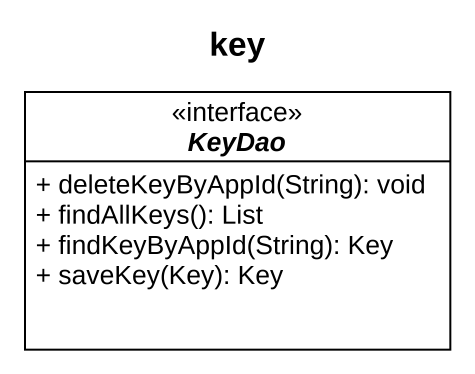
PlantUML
@startuml
title key
hide circle
hide empty members
skinparam classAttributeIconSize 0
interface KeyDao <<interface>> {
  + deleteKeyByAppId(String): void
  + findAllKeys(): List
  + findKeyByAppId(String): Key
  + saveKey(Key): Key
}
@enduml
